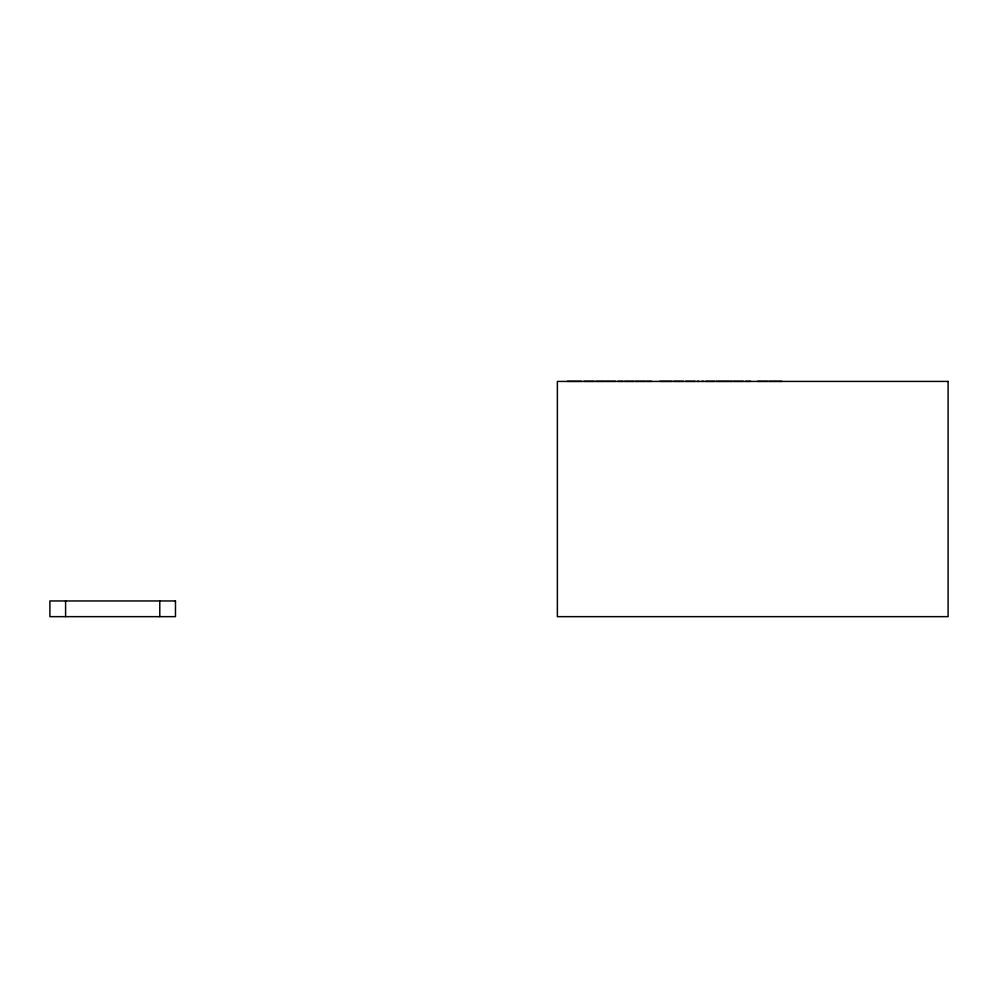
<?xml version="1.0" encoding="UTF-8"?>
<svg xmlns="http://www.w3.org/2000/svg" width="998" height="998" viewBox="0 0 998 998"><rect width="100%" height="100%" fill="white"/><g stroke="black" fill="none" stroke-linecap="round" stroke-linejoin="round"><path stroke-width="1.5" d="M567.338 381.348L581.585 381.348M583.892 381.348L594.134 381.348M595.881 381.348L604.863 381.348M605.674 381.348L615.554 381.348M617.849 381.348L623.114 381.348M624.548 381.348L634.079 381.348M635.476 381.348L645.569 381.348M646.629 381.348L651.657 381.348M659.715 381.348L672.053 381.348M673.588 381.348L683.48 381.348M685.576 381.348L695.107 381.348M697.278 381.348L699.099 381.348M701.831 381.348L703.677 381.348M705.698 381.348L714.967 381.348M716.277 381.348L726.532 381.348M727.205 381.348L732.245 381.348M733.318 381.348L743.41 381.348M745.631 381.348L750.895 381.348M757.544 381.348L767.549 381.348M768.834 381.348L781.883 381.348M159.78 600.958L159.78 616.652M65.594 600.958L65.594 616.652M948.1 381.423L557.371 381.423L557.371 616.652L948.1 616.652L948.1 381.423M175.473 600.958L49.9 600.958L49.9 616.652L175.473 616.652L175.473 600.958"/></g></svg>
